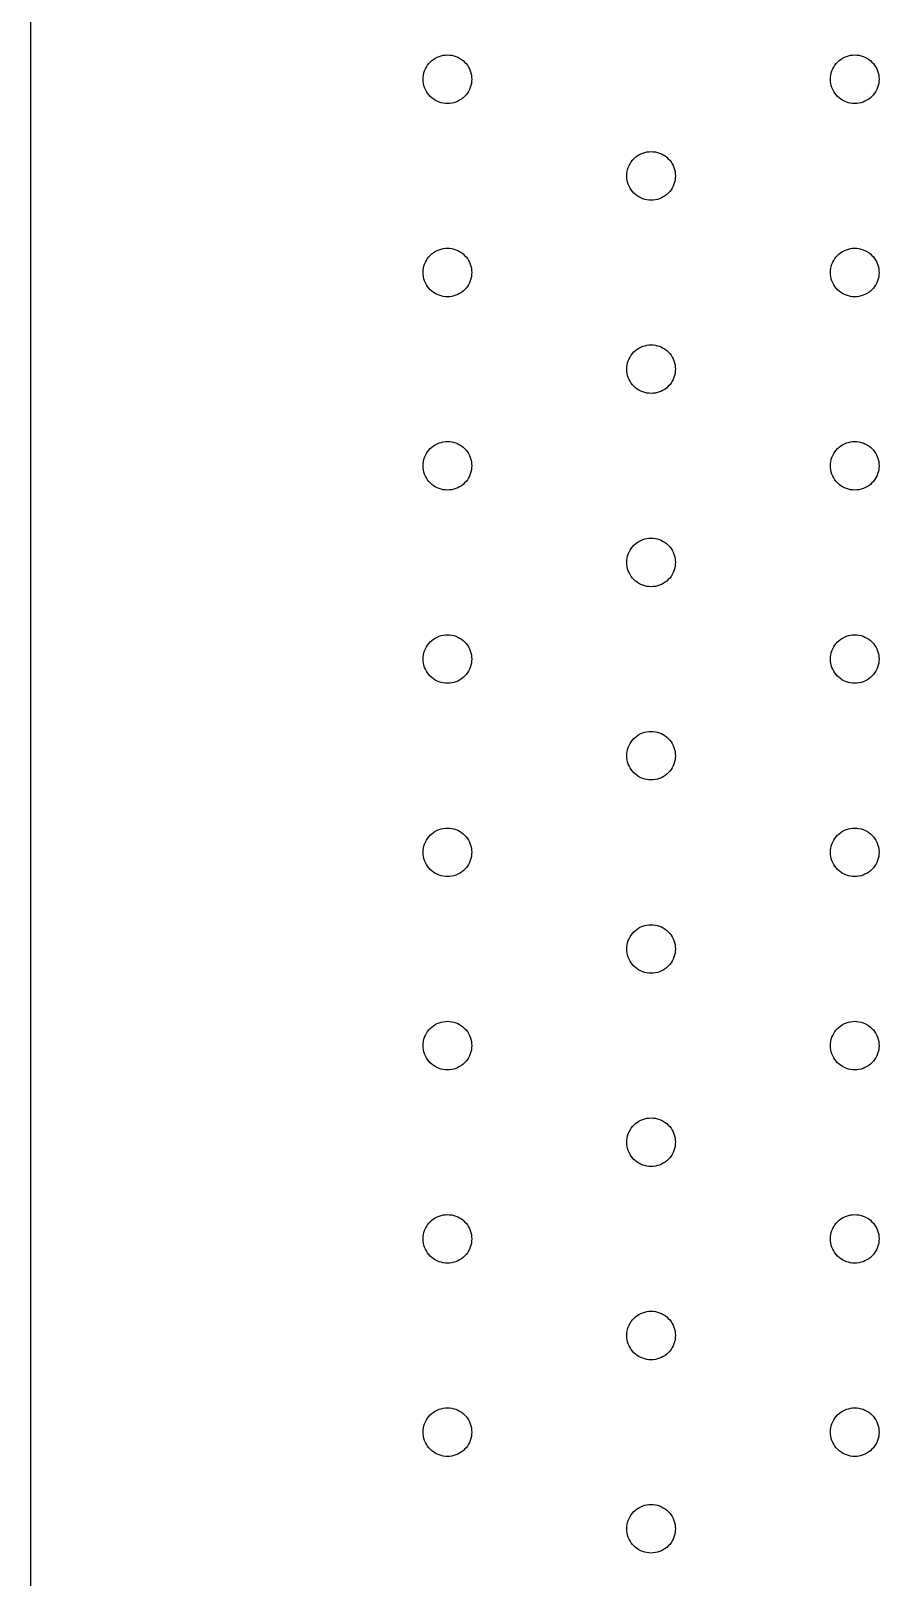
# Model space of a CAD drawing. Header units: millimetres. Extents: x 42 to 3058, y 353 to 2599.
# Drawn here: x 50 to 196.6, y 943.4 to 1210.8 of the extents above; entities that cross this region are included whole.
import ezdxf

# ---------------------------------------------------------------- set-up
doc = ezdxf.new("R2010")
doc.units = ezdxf.units.MM
doc.layers.add('DRAWING', color=7, linetype='Continuous')

msp = doc.modelspace()

# ---------------------------------------------------------------- linework, layer by layer
at = {"layer": 'DRAWING', "linetype": 'CONTINUOUS', "true_color": 0x111111}
msp.add_line((50, 500), (50, 1930), dxfattribs=at)
for points in [[(126.2, 1202.46), (126.18, 1202.1), (126.14, 1201.73), (126.06, 1201.38), (125.95, 1201.03), (125.81, 1200.69), (125.64, 1200.36), (125.44, 1200.05), (125.22, 1199.76), (124.97, 1199.49), (124.7, 1199.25), (124.41, 1199.02), (124.1, 1198.83), (123.77, 1198.66), (123.44, 1198.52), (123.09, 1198.41), (122.73, 1198.33), (122.37, 1198.28), (122, 1198.26), (121.63, 1198.28), (121.27, 1198.33), (120.91, 1198.41), (120.56, 1198.52), (120.23, 1198.66), (119.9, 1198.83), (119.59, 1199.02), (119.3, 1199.25), (119.03, 1199.49), (118.78, 1199.76), (118.56, 1200.05), (118.36, 1200.36), (118.19, 1200.69), (118.05, 1201.03), (117.94, 1201.38), (117.86, 1201.73), (117.82, 1202.1), (117.8, 1202.46), (117.82, 1202.83), (117.86, 1203.19), (117.94, 1203.55), (118.05, 1203.9), (118.19, 1204.24), (118.36, 1204.56), (118.56, 1204.87), (118.78, 1205.16), (119.03, 1205.43), (119.3, 1205.68), (119.59, 1205.9), (119.9, 1206.1), (120.23, 1206.27), (120.56, 1206.41), (120.91, 1206.52), (121.27, 1206.6), (121.63, 1206.65), (122, 1206.66), (122.37, 1206.65), (122.73, 1206.6), (123.09, 1206.52), (123.44, 1206.41), (123.77, 1206.27), (124.1, 1206.1), (124.41, 1205.9), (124.7, 1205.68), (124.97, 1205.43), (125.22, 1205.16), (125.44, 1204.87), (125.64, 1204.56), (125.81, 1204.24), (125.95, 1203.9), (126.06, 1203.55), (126.14, 1203.19), (126.18, 1202.83), (126.2, 1202.46)], [(196.6, 1202.46), (196.58, 1202.1), (196.54, 1201.73), (196.46, 1201.38), (196.35, 1201.03), (196.21, 1200.69), (196.04, 1200.36), (195.84, 1200.05), (195.62, 1199.76), (195.37, 1199.49), (195.1, 1199.25), (194.81, 1199.02), (194.5, 1198.83), (194.17, 1198.66), (193.84, 1198.52), (193.49, 1198.41), (193.13, 1198.33), (192.77, 1198.28), (192.4, 1198.26), (192.03, 1198.28), (191.67, 1198.33), (191.31, 1198.41), (190.96, 1198.52), (190.63, 1198.66), (190.3, 1198.83), (189.99, 1199.02), (189.7, 1199.25), (189.43, 1199.49), (189.18, 1199.76), (188.96, 1200.05), (188.76, 1200.36), (188.59, 1200.69), (188.45, 1201.03), (188.34, 1201.38), (188.26, 1201.73), (188.22, 1202.1), (188.2, 1202.46), (188.22, 1202.83), (188.26, 1203.19), (188.34, 1203.55), (188.45, 1203.9), (188.59, 1204.24), (188.76, 1204.56), (188.96, 1204.87), (189.18, 1205.16), (189.43, 1205.43), (189.7, 1205.68), (189.99, 1205.9), (190.3, 1206.1), (190.63, 1206.27), (190.96, 1206.41), (191.31, 1206.52), (191.67, 1206.6), (192.03, 1206.65), (192.4, 1206.66), (192.77, 1206.65), (193.13, 1206.6), (193.49, 1206.52), (193.84, 1206.41), (194.17, 1206.27), (194.5, 1206.1), (194.81, 1205.9), (195.1, 1205.68), (195.37, 1205.43), (195.62, 1205.16), (195.84, 1204.87), (196.04, 1204.56), (196.21, 1204.24), (196.35, 1203.9), (196.46, 1203.55), (196.54, 1203.19), (196.58, 1202.83), (196.6, 1202.46)], [(161.4, 1185.75), (161.38, 1185.38), (161.34, 1185.02), (161.26, 1184.66), (161.15, 1184.31), (161.01, 1183.97), (160.84, 1183.65), (160.64, 1183.34), (160.42, 1183.05), (160.17, 1182.78), (159.9, 1182.53), (159.61, 1182.31), (159.3, 1182.11), (158.97, 1181.94), (158.64, 1181.8), (158.29, 1181.69), (157.93, 1181.61), (157.57, 1181.57), (157.2, 1181.55), (156.83, 1181.57), (156.47, 1181.61), (156.11, 1181.69), (155.76, 1181.8), (155.43, 1181.94), (155.1, 1182.11), (154.79, 1182.31), (154.5, 1182.53), (154.23, 1182.78), (153.98, 1183.05), (153.76, 1183.34), (153.56, 1183.65), (153.39, 1183.97), (153.25, 1184.31), (153.14, 1184.66), (153.06, 1185.02), (153.02, 1185.38), (153, 1185.75), (153.02, 1186.12), (153.06, 1186.48), (153.14, 1186.84), (153.25, 1187.19), (153.39, 1187.52), (153.56, 1187.85), (153.76, 1188.16), (153.98, 1188.45), (154.23, 1188.72), (154.5, 1188.97), (154.79, 1189.19), (155.1, 1189.39), (155.43, 1189.56), (155.76, 1189.7), (156.11, 1189.81), (156.47, 1189.89), (156.83, 1189.93), (157.2, 1189.95), (157.57, 1189.93), (157.93, 1189.89), (158.29, 1189.81), (158.64, 1189.7), (158.97, 1189.56), (159.3, 1189.39), (159.61, 1189.19), (159.9, 1188.97), (160.17, 1188.72), (160.42, 1188.45), (160.64, 1188.16), (160.84, 1187.85), (161.01, 1187.52), (161.15, 1187.19), (161.26, 1186.84), (161.34, 1186.48), (161.38, 1186.12), (161.4, 1185.75)], [(126.2, 1169.03), (126.18, 1168.67), (126.14, 1168.31), (126.06, 1167.95), (125.95, 1167.6), (125.81, 1167.26), (125.64, 1166.93), (125.44, 1166.63), (125.22, 1166.33), (124.97, 1166.06), (124.7, 1165.82), (124.41, 1165.59), (124.1, 1165.4), (123.77, 1165.23), (123.44, 1165.09), (123.09, 1164.98), (122.73, 1164.9), (122.37, 1164.85), (122, 1164.83), (121.63, 1164.85), (121.27, 1164.9), (120.91, 1164.98), (120.56, 1165.09), (120.23, 1165.23), (119.9, 1165.4), (119.59, 1165.59), (119.3, 1165.82), (119.03, 1166.06), (118.78, 1166.33), (118.56, 1166.63), (118.36, 1166.93), (118.19, 1167.26), (118.05, 1167.6), (117.94, 1167.95), (117.86, 1168.31), (117.82, 1168.67), (117.8, 1169.03), (117.82, 1169.4), (117.86, 1169.76), (117.94, 1170.12), (118.05, 1170.47), (118.19, 1170.81), (118.36, 1171.13), (118.56, 1171.44), (118.78, 1171.73), (119.03, 1172), (119.3, 1172.25), (119.59, 1172.47), (119.9, 1172.67), (120.23, 1172.84), (120.56, 1172.98), (120.91, 1173.09), (121.27, 1173.17), (121.63, 1173.22), (122, 1173.23), (122.37, 1173.22), (122.73, 1173.17), (123.09, 1173.09), (123.44, 1172.98), (123.77, 1172.84), (124.1, 1172.67), (124.41, 1172.47), (124.7, 1172.25), (124.97, 1172), (125.22, 1171.73), (125.44, 1171.44), (125.64, 1171.13), (125.81, 1170.81), (125.95, 1170.47), (126.06, 1170.12), (126.14, 1169.76), (126.18, 1169.4), (126.2, 1169.03)], [(196.6, 1169.03), (196.58, 1168.67), (196.54, 1168.31), (196.46, 1167.95), (196.35, 1167.6), (196.21, 1167.26), (196.04, 1166.93), (195.84, 1166.63), (195.62, 1166.33), (195.37, 1166.06), (195.1, 1165.82), (194.81, 1165.59), (194.5, 1165.4), (194.17, 1165.23), (193.84, 1165.09), (193.49, 1164.98), (193.13, 1164.9), (192.77, 1164.85), (192.4, 1164.83), (192.03, 1164.85), (191.67, 1164.9), (191.31, 1164.98), (190.96, 1165.09), (190.63, 1165.23), (190.3, 1165.4), (189.99, 1165.59), (189.7, 1165.82), (189.43, 1166.06), (189.18, 1166.33), (188.96, 1166.63), (188.76, 1166.93), (188.59, 1167.26), (188.45, 1167.6), (188.34, 1167.95), (188.26, 1168.31), (188.22, 1168.67), (188.2, 1169.03), (188.22, 1169.4), (188.26, 1169.76), (188.34, 1170.12), (188.45, 1170.47), (188.59, 1170.81), (188.76, 1171.13), (188.96, 1171.44), (189.18, 1171.73), (189.43, 1172), (189.7, 1172.25), (189.99, 1172.47), (190.3, 1172.67), (190.63, 1172.84), (190.96, 1172.98), (191.31, 1173.09), (191.67, 1173.17), (192.03, 1173.22), (192.4, 1173.23), (192.77, 1173.22), (193.13, 1173.17), (193.49, 1173.09), (193.84, 1172.98), (194.17, 1172.84), (194.5, 1172.67), (194.81, 1172.47), (195.1, 1172.25), (195.37, 1172), (195.62, 1171.73), (195.84, 1171.44), (196.04, 1171.13), (196.21, 1170.81), (196.35, 1170.47), (196.46, 1170.12), (196.54, 1169.76), (196.58, 1169.4), (196.6, 1169.03)], [(161.4, 1152.32), (161.38, 1151.95), (161.34, 1151.59), (161.26, 1151.23), (161.15, 1150.88), (161.01, 1150.54), (160.84, 1150.22), (160.64, 1149.91), (160.42, 1149.62), (160.17, 1149.35), (159.9, 1149.1), (159.61, 1148.88), (159.3, 1148.68), (158.97, 1148.51), (158.64, 1148.37), (158.29, 1148.26), (157.93, 1148.18), (157.57, 1148.14), (157.2, 1148.12), (156.83, 1148.14), (156.47, 1148.18), (156.11, 1148.26), (155.76, 1148.37), (155.43, 1148.51), (155.1, 1148.68), (154.79, 1148.88), (154.5, 1149.1), (154.23, 1149.35), (153.98, 1149.62), (153.76, 1149.91), (153.56, 1150.22), (153.39, 1150.54), (153.25, 1150.88), (153.14, 1151.23), (153.06, 1151.59), (153.02, 1151.95), (153, 1152.32), (153.02, 1152.69), (153.06, 1153.05), (153.14, 1153.41), (153.25, 1153.76), (153.39, 1154.09), (153.56, 1154.42), (153.76, 1154.73), (153.98, 1155.02), (154.23, 1155.29), (154.5, 1155.54), (154.79, 1155.76), (155.1, 1155.96), (155.43, 1156.13), (155.76, 1156.27), (156.11, 1156.38), (156.47, 1156.46), (156.83, 1156.5), (157.2, 1156.52), (157.57, 1156.5), (157.93, 1156.46), (158.29, 1156.38), (158.64, 1156.27), (158.97, 1156.13), (159.3, 1155.96), (159.61, 1155.76), (159.9, 1155.54), (160.17, 1155.29), (160.42, 1155.02), (160.64, 1154.73), (160.84, 1154.42), (161.01, 1154.09), (161.15, 1153.76), (161.26, 1153.41), (161.34, 1153.05), (161.38, 1152.69), (161.4, 1152.32)], [(126.2, 1135.61), (126.18, 1135.24), (126.14, 1134.88), (126.06, 1134.52), (125.95, 1134.17), (125.81, 1133.83), (125.64, 1133.51), (125.44, 1133.2), (125.22, 1132.91), (124.97, 1132.64), (124.7, 1132.39), (124.41, 1132.16), (124.1, 1131.97), (123.77, 1131.8), (123.44, 1131.66), (123.09, 1131.55), (122.73, 1131.47), (122.37, 1131.42), (122, 1131.41), (121.63, 1131.42), (121.27, 1131.47), (120.91, 1131.55), (120.56, 1131.66), (120.23, 1131.8), (119.9, 1131.97), (119.59, 1132.16), (119.3, 1132.39), (119.03, 1132.64), (118.78, 1132.91), (118.56, 1133.2), (118.36, 1133.51), (118.19, 1133.83), (118.05, 1134.17), (117.94, 1134.52), (117.86, 1134.88), (117.82, 1135.24), (117.8, 1135.61), (117.82, 1135.97), (117.86, 1136.33), (117.94, 1136.69), (118.05, 1137.04), (118.19, 1137.38), (118.36, 1137.71), (118.56, 1138.01), (118.78, 1138.3), (119.03, 1138.57), (119.3, 1138.82), (119.59, 1139.05), (119.9, 1139.24), (120.23, 1139.41), (120.56, 1139.55), (120.91, 1139.66), (121.27, 1139.74), (121.63, 1139.79), (122, 1139.81), (122.37, 1139.79), (122.73, 1139.74), (123.09, 1139.66), (123.44, 1139.55), (123.77, 1139.41), (124.1, 1139.24), (124.41, 1139.05), (124.7, 1138.82), (124.97, 1138.57), (125.22, 1138.3), (125.44, 1138.01), (125.64, 1137.71), (125.81, 1137.38), (125.95, 1137.04), (126.06, 1136.69), (126.14, 1136.33), (126.18, 1135.97), (126.2, 1135.61)], [(196.6, 1135.61), (196.58, 1135.24), (196.54, 1134.88), (196.46, 1134.52), (196.35, 1134.17), (196.21, 1133.83), (196.04, 1133.51), (195.84, 1133.2), (195.62, 1132.91), (195.37, 1132.64), (195.1, 1132.39), (194.81, 1132.16), (194.5, 1131.97), (194.17, 1131.8), (193.84, 1131.66), (193.49, 1131.55), (193.13, 1131.47), (192.77, 1131.42), (192.4, 1131.41), (192.03, 1131.42), (191.67, 1131.47), (191.31, 1131.55), (190.96, 1131.66), (190.63, 1131.8), (190.3, 1131.97), (189.99, 1132.16), (189.7, 1132.39), (189.43, 1132.64), (189.18, 1132.91), (188.96, 1133.2), (188.76, 1133.51), (188.59, 1133.83), (188.45, 1134.17), (188.34, 1134.52), (188.26, 1134.88), (188.22, 1135.24), (188.2, 1135.61), (188.22, 1135.97), (188.26, 1136.33), (188.34, 1136.69), (188.45, 1137.04), (188.59, 1137.38), (188.76, 1137.71), (188.96, 1138.01), (189.18, 1138.3), (189.43, 1138.57), (189.7, 1138.82), (189.99, 1139.05), (190.3, 1139.24), (190.63, 1139.41), (190.96, 1139.55), (191.31, 1139.66), (191.67, 1139.74), (192.03, 1139.79), (192.4, 1139.81), (192.77, 1139.79), (193.13, 1139.74), (193.49, 1139.66), (193.84, 1139.55), (194.17, 1139.41), (194.5, 1139.24), (194.81, 1139.05), (195.1, 1138.82), (195.37, 1138.57), (195.62, 1138.3), (195.84, 1138.01), (196.04, 1137.71), (196.21, 1137.38), (196.35, 1137.04), (196.46, 1136.69), (196.54, 1136.33), (196.58, 1135.97), (196.6, 1135.61)], [(161.4, 1118.89), (161.38, 1118.52), (161.34, 1118.16), (161.26, 1117.8), (161.15, 1117.45), (161.01, 1117.12), (160.84, 1116.79), (160.64, 1116.48), (160.42, 1116.19), (160.17, 1115.92), (159.9, 1115.67), (159.61, 1115.45), (159.3, 1115.25), (158.97, 1115.08), (158.64, 1114.94), (158.29, 1114.83), (157.93, 1114.75), (157.57, 1114.71), (157.2, 1114.69), (156.83, 1114.71), (156.47, 1114.75), (156.11, 1114.83), (155.76, 1114.94), (155.43, 1115.08), (155.1, 1115.25), (154.79, 1115.45), (154.5, 1115.67), (154.23, 1115.92), (153.98, 1116.19), (153.76, 1116.48), (153.56, 1116.79), (153.39, 1117.12), (153.25, 1117.45), (153.14, 1117.8), (153.06, 1118.16), (153.02, 1118.52), (153, 1118.89), (153.02, 1119.26), (153.06, 1119.62), (153.14, 1119.98), (153.25, 1120.33), (153.39, 1120.67), (153.56, 1120.99), (153.76, 1121.3), (153.98, 1121.59), (154.23, 1121.86), (154.5, 1122.11), (154.79, 1122.33), (155.1, 1122.53), (155.43, 1122.7), (155.76, 1122.84), (156.11, 1122.95), (156.47, 1123.03), (156.83, 1123.07), (157.2, 1123.09), (157.57, 1123.07), (157.93, 1123.03), (158.29, 1122.95), (158.64, 1122.84), (158.97, 1122.7), (159.3, 1122.53), (159.61, 1122.33), (159.9, 1122.11), (160.17, 1121.86), (160.42, 1121.59), (160.64, 1121.3), (160.84, 1120.99), (161.01, 1120.67), (161.15, 1120.33), (161.26, 1119.98), (161.34, 1119.62), (161.38, 1119.26), (161.4, 1118.89)], [(126.2, 1102.18), (126.18, 1101.81), (126.14, 1101.45), (126.06, 1101.09), (125.95, 1100.74), (125.81, 1100.4), (125.64, 1100.08), (125.44, 1099.77), (125.22, 1099.48), (124.97, 1099.21), (124.7, 1098.96), (124.41, 1098.74), (124.1, 1098.54), (123.77, 1098.37), (123.44, 1098.23), (123.09, 1098.12), (122.73, 1098.04), (122.37, 1097.99), (122, 1097.98), (121.63, 1097.99), (121.27, 1098.04), (120.91, 1098.12), (120.56, 1098.23), (120.23, 1098.37), (119.9, 1098.54), (119.59, 1098.74), (119.3, 1098.96), (119.03, 1099.21), (118.78, 1099.48), (118.56, 1099.77), (118.36, 1100.08), (118.19, 1100.4), (118.05, 1100.74), (117.94, 1101.09), (117.86, 1101.45), (117.82, 1101.81), (117.8, 1102.18), (117.82, 1102.54), (117.86, 1102.9), (117.94, 1103.26), (118.05, 1103.61), (118.19, 1103.95), (118.36, 1104.28), (118.56, 1104.58), (118.78, 1104.88), (119.03, 1105.15), (119.3, 1105.39), (119.59, 1105.62), (119.9, 1105.81), (120.23, 1105.98), (120.56, 1106.12), (120.91, 1106.23), (121.27, 1106.31), (121.63, 1106.36), (122, 1106.38), (122.37, 1106.36), (122.73, 1106.31), (123.09, 1106.23), (123.44, 1106.12), (123.77, 1105.98), (124.1, 1105.81), (124.41, 1105.62), (124.7, 1105.39), (124.97, 1105.15), (125.22, 1104.88), (125.44, 1104.58), (125.64, 1104.28), (125.81, 1103.95), (125.95, 1103.61), (126.06, 1103.26), (126.14, 1102.9), (126.18, 1102.54), (126.2, 1102.18)], [(196.6, 1102.18), (196.58, 1101.81), (196.54, 1101.45), (196.46, 1101.09), (196.35, 1100.74), (196.21, 1100.4), (196.04, 1100.08), (195.84, 1099.77), (195.62, 1099.48), (195.37, 1099.21), (195.1, 1098.96), (194.81, 1098.74), (194.5, 1098.54), (194.17, 1098.37), (193.84, 1098.23), (193.49, 1098.12), (193.13, 1098.04), (192.77, 1097.99), (192.4, 1097.98), (192.03, 1097.99), (191.67, 1098.04), (191.31, 1098.12), (190.96, 1098.23), (190.63, 1098.37), (190.3, 1098.54), (189.99, 1098.74), (189.7, 1098.96), (189.43, 1099.21), (189.18, 1099.48), (188.96, 1099.77), (188.76, 1100.08), (188.59, 1100.4), (188.45, 1100.74), (188.34, 1101.09), (188.26, 1101.45), (188.22, 1101.81), (188.2, 1102.18), (188.22, 1102.54), (188.26, 1102.9), (188.34, 1103.26), (188.45, 1103.61), (188.59, 1103.95), (188.76, 1104.28), (188.96, 1104.58), (189.18, 1104.88), (189.43, 1105.15), (189.7, 1105.39), (189.99, 1105.62), (190.3, 1105.81), (190.63, 1105.98), (190.96, 1106.12), (191.31, 1106.23), (191.67, 1106.31), (192.03, 1106.36), (192.4, 1106.38), (192.77, 1106.36), (193.13, 1106.31), (193.49, 1106.23), (193.84, 1106.12), (194.17, 1105.98), (194.5, 1105.81), (194.81, 1105.62), (195.1, 1105.39), (195.37, 1105.15), (195.62, 1104.88), (195.84, 1104.58), (196.04, 1104.28), (196.21, 1103.95), (196.35, 1103.61), (196.46, 1103.26), (196.54, 1102.9), (196.58, 1102.54), (196.6, 1102.18)], [(161.4, 1085.46), (161.38, 1085.09), (161.34, 1084.73), (161.26, 1084.37), (161.15, 1084.02), (161.01, 1083.69), (160.84, 1083.36), (160.64, 1083.05), (160.42, 1082.76), (160.17, 1082.49), (159.9, 1082.24), (159.61, 1082.02), (159.3, 1081.82), (158.97, 1081.65), (158.64, 1081.51), (158.29, 1081.4), (157.93, 1081.32), (157.57, 1081.28), (157.2, 1081.26), (156.83, 1081.28), (156.47, 1081.32), (156.11, 1081.4), (155.76, 1081.51), (155.43, 1081.65), (155.1, 1081.82), (154.79, 1082.02), (154.5, 1082.24), (154.23, 1082.49), (153.98, 1082.76), (153.76, 1083.05), (153.56, 1083.36), (153.39, 1083.69), (153.25, 1084.02), (153.14, 1084.37), (153.06, 1084.73), (153.02, 1085.09), (153, 1085.46), (153.02, 1085.83), (153.06, 1086.19), (153.14, 1086.55), (153.25, 1086.9), (153.39, 1087.24), (153.56, 1087.56), (153.76, 1087.87), (153.98, 1088.16), (154.23, 1088.43), (154.5, 1088.68), (154.79, 1088.9), (155.1, 1089.1), (155.43, 1089.27), (155.76, 1089.41), (156.11, 1089.52), (156.47, 1089.6), (156.83, 1089.64), (157.2, 1089.66), (157.57, 1089.64), (157.93, 1089.6), (158.29, 1089.52), (158.64, 1089.41), (158.97, 1089.27), (159.3, 1089.1), (159.61, 1088.9), (159.9, 1088.68), (160.17, 1088.43), (160.42, 1088.16), (160.64, 1087.87), (160.84, 1087.56), (161.01, 1087.24), (161.15, 1086.9), (161.26, 1086.55), (161.34, 1086.19), (161.38, 1085.83), (161.4, 1085.46)], [(126.2, 1068.75), (126.18, 1068.38), (126.14, 1068.02), (126.06, 1067.66), (125.95, 1067.31), (125.81, 1066.97), (125.64, 1066.65), (125.44, 1066.34), (125.22, 1066.05), (124.97, 1065.78), (124.7, 1065.53), (124.41, 1065.31), (124.1, 1065.11), (123.77, 1064.94), (123.44, 1064.8), (123.09, 1064.69), (122.73, 1064.61), (122.37, 1064.56), (122, 1064.55), (121.63, 1064.56), (121.27, 1064.61), (120.91, 1064.69), (120.56, 1064.8), (120.23, 1064.94), (119.9, 1065.11), (119.59, 1065.31), (119.3, 1065.53), (119.03, 1065.78), (118.78, 1066.05), (118.56, 1066.34), (118.36, 1066.65), (118.19, 1066.97), (118.05, 1067.31), (117.94, 1067.66), (117.86, 1068.02), (117.82, 1068.38), (117.8, 1068.75), (117.82, 1069.11), (117.86, 1069.48), (117.94, 1069.83), (118.05, 1070.18), (118.19, 1070.52), (118.36, 1070.85), (118.56, 1071.16), (118.78, 1071.45), (119.03, 1071.72), (119.3, 1071.96), (119.59, 1072.19), (119.9, 1072.38), (120.23, 1072.55), (120.56, 1072.69), (120.91, 1072.8), (121.27, 1072.88), (121.63, 1072.93), (122, 1072.95), (122.37, 1072.93), (122.73, 1072.88), (123.09, 1072.8), (123.44, 1072.69), (123.77, 1072.55), (124.1, 1072.38), (124.41, 1072.19), (124.7, 1071.96), (124.97, 1071.72), (125.22, 1071.45), (125.44, 1071.16), (125.64, 1070.85), (125.81, 1070.52), (125.95, 1070.18), (126.06, 1069.83), (126.14, 1069.48), (126.18, 1069.11), (126.2, 1068.75)], [(196.6, 1068.75), (196.58, 1068.38), (196.54, 1068.02), (196.46, 1067.66), (196.35, 1067.31), (196.21, 1066.97), (196.04, 1066.65), (195.84, 1066.34), (195.62, 1066.05), (195.37, 1065.78), (195.1, 1065.53), (194.81, 1065.31), (194.5, 1065.11), (194.17, 1064.94), (193.84, 1064.8), (193.49, 1064.69), (193.13, 1064.61), (192.77, 1064.56), (192.4, 1064.55), (192.03, 1064.56), (191.67, 1064.61), (191.31, 1064.69), (190.96, 1064.8), (190.63, 1064.94), (190.3, 1065.11), (189.99, 1065.31), (189.7, 1065.53), (189.43, 1065.78), (189.18, 1066.05), (188.96, 1066.34), (188.76, 1066.65), (188.59, 1066.97), (188.45, 1067.31), (188.34, 1067.66), (188.26, 1068.02), (188.22, 1068.38), (188.2, 1068.75), (188.22, 1069.11), (188.26, 1069.48), (188.34, 1069.83), (188.45, 1070.18), (188.59, 1070.52), (188.76, 1070.85), (188.96, 1071.16), (189.18, 1071.45), (189.43, 1071.72), (189.7, 1071.96), (189.99, 1072.19), (190.3, 1072.38), (190.63, 1072.55), (190.96, 1072.69), (191.31, 1072.8), (191.67, 1072.88), (192.03, 1072.93), (192.4, 1072.95), (192.77, 1072.93), (193.13, 1072.88), (193.49, 1072.8), (193.84, 1072.69), (194.17, 1072.55), (194.5, 1072.38), (194.81, 1072.19), (195.1, 1071.96), (195.37, 1071.72), (195.62, 1071.45), (195.84, 1071.16), (196.04, 1070.85), (196.21, 1070.52), (196.35, 1070.18), (196.46, 1069.83), (196.54, 1069.48), (196.58, 1069.11), (196.6, 1068.75)], [(161.4, 1052.03), (161.38, 1051.67), (161.34, 1051.3), (161.26, 1050.94), (161.15, 1050.59), (161.01, 1050.26), (160.84, 1049.93), (160.64, 1049.62), (160.42, 1049.33), (160.17, 1049.06), (159.9, 1048.81), (159.61, 1048.59), (159.3, 1048.39), (158.97, 1048.22), (158.64, 1048.08), (158.29, 1047.97), (157.93, 1047.9), (157.57, 1047.85), (157.2, 1047.83), (156.83, 1047.85), (156.47, 1047.9), (156.11, 1047.97), (155.76, 1048.08), (155.43, 1048.22), (155.1, 1048.39), (154.79, 1048.59), (154.5, 1048.81), (154.23, 1049.06), (153.98, 1049.33), (153.76, 1049.62), (153.56, 1049.93), (153.39, 1050.26), (153.25, 1050.59), (153.14, 1050.94), (153.06, 1051.3), (153.02, 1051.67), (153, 1052.03), (153.02, 1052.4), (153.06, 1052.76), (153.14, 1053.12), (153.25, 1053.47), (153.39, 1053.81), (153.56, 1054.13), (153.76, 1054.44), (153.98, 1054.73), (154.23, 1055), (154.5, 1055.25), (154.79, 1055.47), (155.1, 1055.67), (155.43, 1055.84), (155.76, 1055.98), (156.11, 1056.09), (156.47, 1056.17), (156.83, 1056.22), (157.2, 1056.23), (157.57, 1056.22), (157.93, 1056.17), (158.29, 1056.09), (158.64, 1055.98), (158.97, 1055.84), (159.3, 1055.67), (159.61, 1055.47), (159.9, 1055.25), (160.17, 1055), (160.42, 1054.73), (160.64, 1054.44), (160.84, 1054.13), (161.01, 1053.81), (161.15, 1053.47), (161.26, 1053.12), (161.34, 1052.76), (161.38, 1052.4), (161.4, 1052.03)], [(126.2, 1035.32), (126.18, 1034.95), (126.14, 1034.59), (126.06, 1034.23), (125.95, 1033.88), (125.81, 1033.54), (125.64, 1033.22), (125.44, 1032.91), (125.22, 1032.62), (124.97, 1032.35), (124.7, 1032.1), (124.41, 1031.88), (124.1, 1031.68), (123.77, 1031.51), (123.44, 1031.37), (123.09, 1031.26), (122.73, 1031.18), (122.37, 1031.13), (122, 1031.12), (121.63, 1031.13), (121.27, 1031.18), (120.91, 1031.26), (120.56, 1031.37), (120.23, 1031.51), (119.9, 1031.68), (119.59, 1031.88), (119.3, 1032.1), (119.03, 1032.35), (118.78, 1032.62), (118.56, 1032.91), (118.36, 1033.22), (118.19, 1033.54), (118.05, 1033.88), (117.94, 1034.23), (117.86, 1034.59), (117.82, 1034.95), (117.8, 1035.32), (117.82, 1035.68), (117.86, 1036.05), (117.94, 1036.4), (118.05, 1036.75), (118.19, 1037.09), (118.36, 1037.42), (118.56, 1037.73), (118.78, 1038.02), (119.03, 1038.29), (119.3, 1038.53), (119.59, 1038.76), (119.9, 1038.95), (120.23, 1039.12), (120.56, 1039.26), (120.91, 1039.37), (121.27, 1039.45), (121.63, 1039.5), (122, 1039.52), (122.37, 1039.5), (122.73, 1039.45), (123.09, 1039.37), (123.44, 1039.26), (123.77, 1039.12), (124.1, 1038.95), (124.41, 1038.76), (124.7, 1038.53), (124.97, 1038.29), (125.22, 1038.02), (125.44, 1037.73), (125.64, 1037.42), (125.81, 1037.09), (125.95, 1036.75), (126.06, 1036.4), (126.14, 1036.05), (126.18, 1035.68), (126.2, 1035.32)], [(196.6, 1035.32), (196.58, 1034.95), (196.54, 1034.59), (196.46, 1034.23), (196.35, 1033.88), (196.21, 1033.54), (196.04, 1033.22), (195.84, 1032.91), (195.62, 1032.62), (195.37, 1032.35), (195.1, 1032.1), (194.81, 1031.88), (194.5, 1031.68), (194.17, 1031.51), (193.84, 1031.37), (193.49, 1031.26), (193.13, 1031.18), (192.77, 1031.13), (192.4, 1031.12), (192.03, 1031.13), (191.67, 1031.18), (191.31, 1031.26), (190.96, 1031.37), (190.63, 1031.51), (190.3, 1031.68), (189.99, 1031.88), (189.7, 1032.1), (189.43, 1032.35), (189.18, 1032.62), (188.96, 1032.91), (188.76, 1033.22), (188.59, 1033.54), (188.45, 1033.88), (188.34, 1034.23), (188.26, 1034.59), (188.22, 1034.95), (188.2, 1035.32), (188.22, 1035.68), (188.26, 1036.05), (188.34, 1036.4), (188.45, 1036.75), (188.59, 1037.09), (188.76, 1037.42), (188.96, 1037.73), (189.18, 1038.02), (189.43, 1038.29), (189.7, 1038.53), (189.99, 1038.76), (190.3, 1038.95), (190.63, 1039.12), (190.96, 1039.26), (191.31, 1039.37), (191.67, 1039.45), (192.03, 1039.5), (192.4, 1039.52), (192.77, 1039.5), (193.13, 1039.45), (193.49, 1039.37), (193.84, 1039.26), (194.17, 1039.12), (194.5, 1038.95), (194.81, 1038.76), (195.1, 1038.53), (195.37, 1038.29), (195.62, 1038.02), (195.84, 1037.73), (196.04, 1037.42), (196.21, 1037.09), (196.35, 1036.75), (196.46, 1036.4), (196.54, 1036.05), (196.58, 1035.68), (196.6, 1035.32)], [(161.4, 1018.6), (161.38, 1018.24), (161.34, 1017.87), (161.26, 1017.51), (161.15, 1017.17), (161.01, 1016.83), (160.84, 1016.5), (160.64, 1016.19), (160.42, 1015.9), (160.17, 1015.63), (159.9, 1015.38), (159.61, 1015.16), (159.3, 1014.96), (158.97, 1014.8), (158.64, 1014.66), (158.29, 1014.55), (157.93, 1014.47), (157.57, 1014.42), (157.2, 1014.4), (156.83, 1014.42), (156.47, 1014.47), (156.11, 1014.55), (155.76, 1014.66), (155.43, 1014.8), (155.1, 1014.96), (154.79, 1015.16), (154.5, 1015.38), (154.23, 1015.63), (153.98, 1015.9), (153.76, 1016.19), (153.56, 1016.5), (153.39, 1016.83), (153.25, 1017.17), (153.14, 1017.51), (153.06, 1017.87), (153.02, 1018.24), (153, 1018.6), (153.02, 1018.97), (153.06, 1019.33), (153.14, 1019.69), (153.25, 1020.04), (153.39, 1020.38), (153.56, 1020.7), (153.76, 1021.01), (153.98, 1021.3), (154.23, 1021.57), (154.5, 1021.82), (154.79, 1022.04), (155.1, 1022.24), (155.43, 1022.41), (155.76, 1022.55), (156.11, 1022.66), (156.47, 1022.74), (156.83, 1022.79), (157.2, 1022.8), (157.57, 1022.79), (157.93, 1022.74), (158.29, 1022.66), (158.64, 1022.55), (158.97, 1022.41), (159.3, 1022.24), (159.61, 1022.04), (159.9, 1021.82), (160.17, 1021.57), (160.42, 1021.3), (160.64, 1021.01), (160.84, 1020.7), (161.01, 1020.38), (161.15, 1020.04), (161.26, 1019.69), (161.34, 1019.33), (161.38, 1018.97), (161.4, 1018.6)], [(126.2, 1001.89), (126.18, 1001.52), (126.14, 1001.16), (126.06, 1000.8), (125.95, 1000.45), (125.81, 1000.11), (125.64, 999.79), (125.44, 999.48), (125.22, 999.19), (124.97, 998.92), (124.7, 998.67), (124.41, 998.45), (124.1, 998.25), (123.77, 998.08), (123.44, 997.94), (123.09, 997.83), (122.73, 997.75), (122.37, 997.7), (122, 997.69), (121.63, 997.7), (121.27, 997.75), (120.91, 997.83), (120.56, 997.94), (120.23, 998.08), (119.9, 998.25), (119.59, 998.45), (119.3, 998.67), (119.03, 998.92), (118.78, 999.19), (118.56, 999.48), (118.36, 999.79), (118.19, 1000.11), (118.05, 1000.45), (117.94, 1000.8), (117.86, 1001.16), (117.82, 1001.52), (117.8, 1001.89), (117.82, 1002.25), (117.86, 1002.62), (117.94, 1002.97), (118.05, 1003.32), (118.19, 1003.66), (118.36, 1003.99), (118.56, 1004.3), (118.78, 1004.59), (119.03, 1004.86), (119.3, 1005.1), (119.59, 1005.33), (119.9, 1005.52), (120.23, 1005.69), (120.56, 1005.83), (120.91, 1005.94), (121.27, 1006.02), (121.63, 1006.07), (122, 1006.09), (122.37, 1006.07), (122.73, 1006.02), (123.09, 1005.94), (123.44, 1005.83), (123.77, 1005.69), (124.1, 1005.52), (124.41, 1005.33), (124.7, 1005.1), (124.97, 1004.86), (125.22, 1004.59), (125.44, 1004.3), (125.64, 1003.99), (125.81, 1003.66), (125.95, 1003.32), (126.06, 1002.97), (126.14, 1002.62), (126.18, 1002.25), (126.2, 1001.89)], [(196.6, 1001.89), (196.58, 1001.52), (196.54, 1001.16), (196.46, 1000.8), (196.35, 1000.45), (196.21, 1000.11), (196.04, 999.79), (195.84, 999.48), (195.62, 999.19), (195.37, 998.92), (195.1, 998.67), (194.81, 998.45), (194.5, 998.25), (194.17, 998.08), (193.84, 997.94), (193.49, 997.83), (193.13, 997.75), (192.77, 997.7), (192.4, 997.69), (192.03, 997.7), (191.67, 997.75), (191.31, 997.83), (190.96, 997.94), (190.63, 998.08), (190.3, 998.25), (189.99, 998.45), (189.7, 998.67), (189.43, 998.92), (189.18, 999.19), (188.96, 999.48), (188.76, 999.79), (188.59, 1000.11), (188.45, 1000.45), (188.34, 1000.8), (188.26, 1001.16), (188.22, 1001.52), (188.2, 1001.89), (188.22, 1002.25), (188.26, 1002.62), (188.34, 1002.97), (188.45, 1003.32), (188.59, 1003.66), (188.76, 1003.99), (188.96, 1004.3), (189.18, 1004.59), (189.43, 1004.86), (189.7, 1005.1), (189.99, 1005.33), (190.3, 1005.52), (190.63, 1005.69), (190.96, 1005.83), (191.31, 1005.94), (191.67, 1006.02), (192.03, 1006.07), (192.4, 1006.09), (192.77, 1006.07), (193.13, 1006.02), (193.49, 1005.94), (193.84, 1005.83), (194.17, 1005.69), (194.5, 1005.52), (194.81, 1005.33), (195.1, 1005.1), (195.37, 1004.86), (195.62, 1004.59), (195.84, 1004.3), (196.04, 1003.99), (196.21, 1003.66), (196.35, 1003.32), (196.46, 1002.97), (196.54, 1002.62), (196.58, 1002.25), (196.6, 1001.89)], [(161.4, 985.17), (161.38, 984.81), (161.34, 984.44), (161.26, 984.09), (161.15, 983.74), (161.01, 983.4), (160.84, 983.07), (160.64, 982.76), (160.42, 982.47), (160.17, 982.2), (159.9, 981.96), (159.61, 981.73), (159.3, 981.54), (158.97, 981.37), (158.64, 981.23), (158.29, 981.12), (157.93, 981.04), (157.57, 980.99), (157.2, 980.97), (156.83, 980.99), (156.47, 981.04), (156.11, 981.12), (155.76, 981.23), (155.43, 981.37), (155.1, 981.54), (154.79, 981.73), (154.5, 981.96), (154.23, 982.2), (153.98, 982.47), (153.76, 982.76), (153.56, 983.07), (153.39, 983.4), (153.25, 983.74), (153.14, 984.09), (153.06, 984.44), (153.02, 984.81), (153, 985.17), (153.02, 985.54), (153.06, 985.9), (153.14, 986.26), (153.25, 986.61), (153.39, 986.95), (153.56, 987.27), (153.76, 987.58), (153.98, 987.87), (154.23, 988.14), (154.5, 988.39), (154.79, 988.61), (155.1, 988.81), (155.43, 988.98), (155.76, 989.12), (156.11, 989.23), (156.47, 989.31), (156.83, 989.36), (157.2, 989.37), (157.57, 989.36), (157.93, 989.31), (158.29, 989.23), (158.64, 989.12), (158.97, 988.98), (159.3, 988.81), (159.61, 988.61), (159.9, 988.39), (160.17, 988.14), (160.42, 987.87), (160.64, 987.58), (160.84, 987.27), (161.01, 986.95), (161.15, 986.61), (161.26, 986.26), (161.34, 985.9), (161.38, 985.54), (161.4, 985.17)], [(126.2, 968.46), (126.18, 968.09), (126.14, 967.73), (126.06, 967.37), (125.95, 967.02), (125.81, 966.68), (125.64, 966.36), (125.44, 966.05), (125.22, 965.76), (124.97, 965.49), (124.7, 965.24), (124.41, 965.02), (124.1, 964.82), (123.77, 964.65), (123.44, 964.51), (123.09, 964.4), (122.73, 964.32), (122.37, 964.27), (122, 964.26), (121.63, 964.27), (121.27, 964.32), (120.91, 964.4), (120.56, 964.51), (120.23, 964.65), (119.9, 964.82), (119.59, 965.02), (119.3, 965.24), (119.03, 965.49), (118.78, 965.76), (118.56, 966.05), (118.36, 966.36), (118.19, 966.68), (118.05, 967.02), (117.94, 967.37), (117.86, 967.73), (117.82, 968.09), (117.8, 968.46), (117.82, 968.82), (117.86, 969.19), (117.94, 969.54), (118.05, 969.89), (118.19, 970.23), (118.36, 970.56), (118.56, 970.87), (118.78, 971.16), (119.03, 971.43), (119.3, 971.68), (119.59, 971.9), (119.9, 972.1), (120.23, 972.26), (120.56, 972.4), (120.91, 972.51), (121.27, 972.59), (121.63, 972.64), (122, 972.66), (122.37, 972.64), (122.73, 972.59), (123.09, 972.51), (123.44, 972.4), (123.77, 972.26), (124.1, 972.1), (124.41, 971.9), (124.7, 971.68), (124.97, 971.43), (125.22, 971.16), (125.44, 970.87), (125.64, 970.56), (125.81, 970.23), (125.95, 969.89), (126.06, 969.54), (126.14, 969.19), (126.18, 968.82), (126.2, 968.46)], [(196.6, 968.46), (196.58, 968.09), (196.54, 967.73), (196.46, 967.37), (196.35, 967.02), (196.21, 966.68), (196.04, 966.36), (195.84, 966.05), (195.62, 965.76), (195.37, 965.49), (195.1, 965.24), (194.81, 965.02), (194.5, 964.82), (194.17, 964.65), (193.84, 964.51), (193.49, 964.4), (193.13, 964.32), (192.77, 964.27), (192.4, 964.26), (192.03, 964.27), (191.67, 964.32), (191.31, 964.4), (190.96, 964.51), (190.63, 964.65), (190.3, 964.82), (189.99, 965.02), (189.7, 965.24), (189.43, 965.49), (189.18, 965.76), (188.96, 966.05), (188.76, 966.36), (188.59, 966.68), (188.45, 967.02), (188.34, 967.37), (188.26, 967.73), (188.22, 968.09), (188.2, 968.46), (188.22, 968.82), (188.26, 969.19), (188.34, 969.54), (188.45, 969.89), (188.59, 970.23), (188.76, 970.56), (188.96, 970.87), (189.18, 971.16), (189.43, 971.43), (189.7, 971.68), (189.99, 971.9), (190.3, 972.1), (190.63, 972.26), (190.96, 972.4), (191.31, 972.51), (191.67, 972.59), (192.03, 972.64), (192.4, 972.66), (192.77, 972.64), (193.13, 972.59), (193.49, 972.51), (193.84, 972.4), (194.17, 972.26), (194.5, 972.1), (194.81, 971.9), (195.1, 971.68), (195.37, 971.43), (195.62, 971.16), (195.84, 970.87), (196.04, 970.56), (196.21, 970.23), (196.35, 969.89), (196.46, 969.54), (196.54, 969.19), (196.58, 968.82), (196.6, 968.46)], [(161.4, 951.74), (161.38, 951.38), (161.34, 951.01), (161.26, 950.66), (161.15, 950.31), (161.01, 949.97), (160.84, 949.64), (160.64, 949.33), (160.42, 949.04), (160.17, 948.77), (159.9, 948.53), (159.61, 948.3), (159.3, 948.11), (158.97, 947.94), (158.64, 947.8), (158.29, 947.69), (157.93, 947.61), (157.57, 947.56), (157.2, 947.54), (156.83, 947.56), (156.47, 947.61), (156.11, 947.69), (155.76, 947.8), (155.43, 947.94), (155.1, 948.11), (154.79, 948.3), (154.5, 948.53), (154.23, 948.77), (153.98, 949.04), (153.76, 949.33), (153.56, 949.64), (153.39, 949.97), (153.25, 950.31), (153.14, 950.66), (153.06, 951.01), (153.02, 951.38), (153, 951.74), (153.02, 952.11), (153.06, 952.47), (153.14, 952.83), (153.25, 953.18), (153.39, 953.52), (153.56, 953.84), (153.76, 954.15), (153.98, 954.44), (154.23, 954.71), (154.5, 954.96), (154.79, 955.18), (155.1, 955.38), (155.43, 955.55), (155.76, 955.69), (156.11, 955.8), (156.47, 955.88), (156.83, 955.93), (157.2, 955.94), (157.57, 955.93), (157.93, 955.88), (158.29, 955.8), (158.64, 955.69), (158.97, 955.55), (159.3, 955.38), (159.61, 955.18), (159.9, 954.96), (160.17, 954.71), (160.42, 954.44), (160.64, 954.15), (160.84, 953.84), (161.01, 953.52), (161.15, 953.18), (161.26, 952.83), (161.34, 952.47), (161.38, 952.11), (161.4, 951.74)]]:
    msp.add_lwpolyline(points, close=True, dxfattribs=at)

doc.saveas('drawing.dxf')
